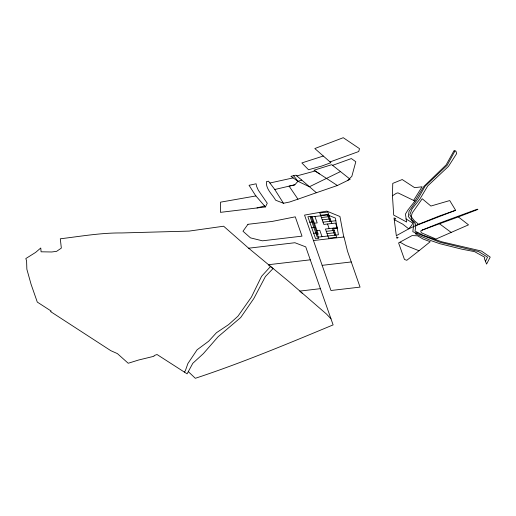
<?xml version="1.0" encoding="UTF-8"?>
<svg xmlns="http://www.w3.org/2000/svg" width="516" height="516" viewBox="0 0 516 516"><rect width="100%" height="100%" fill="white"/><g stroke="black" fill="none" stroke-linecap="round" stroke-linejoin="round"><path stroke-width="0.77" d="M417.818 232.432L415.174 233.761L431.402 240.779L439.787 243.687L461.859 249.176L474.533 251.634L484.834 257.31L484.389 258.639L486.588 264.082L490.2 257.11L481.447 251.047L441.87 241.817L423.133 235.251L415.032 231.091L415.825 225.64L414.974 222.699L411.794 219.693L411.078 216.649L412.31 212.824L422.23 198.757L430.899 206.045L449.726 200.563L455.622 210.283L439.148 216.075L418.566 224.267L414.438 220.835L409.788 214.856L412.129 208.761L419.779 199.247L427.79 185.857L448.449 166.404L456.666 153.568L455.905 151.143L454.035 150.627L446.121 164.888L423.933 186.386L414.922 201.04L407.879 210.064L405.441 214.082L406.634 222.009L393.695 215.088L392.457 195.79L392.76 183.386L402.196 179.542L414.619 187.656L422.062 186.786L413.613 200.408M485.388 261.651L487.543 257.123L478.558 251.55L440.238 242.327L412.813 231.729L413.929 223.093L408.279 216.488L409.078 211.25L418.334 198.196L425.068 186.199L447.211 165.236L455.002 150.891M188.327 371.643L195.332 378.299L195.816 378.131C242.397 362.735 287.799 343.733 333.11 324.899L330.988 318.836L326.615 314.173L289.27 281.865L248.635 248.202L223.634 226.214L189.108 231.097L121.75 232.955C101.052 232.735 80.741 236.334 60.295 238.792L61.34 248.106L56.618 251.344L51.703 251.982L41.087 251.802L40.77 248.002L35.598 252.427L25.8 258.574L26.593 260.806L26.858 269.249L31.102 284.361L37.294 302.092L51.226 311.103L50.439 311.49L110.805 350.674L117.409 353.615L128.213 363.258L138.617 360.013L154.013 356.266L154.065 355.563L157.038 354.518L187.095 373.842L192.79 363.309L203.369 353.615L218.087 336.761L240.688 317.546L253.859 298.474L265.385 276.582L272.977 268.623L268.326 264.734L310.284 259.825M265.411 206.948L267.275 203.259L258.31 190.217L256.587 186.353L256.091 183.786L249.041 185.289L255.555 195.525L265.411 206.948L220.455 212.353L220.525 202.169L255.904 195.932M184.347 372.075L185.309 370.83L187.901 363.522L197.086 349.803L208.619 341.263L216.462 332.717L228.582 324.629L237.934 316.237L251.447 297.042L261.573 276.305L270.494 266.54M316.385 192.726L297.958 199.17L289.102 186.147L294.836 184.805L297.938 181.297L301.763 180.097L316.385 192.726L337.38 185.502L350.164 179.252L331.743 164.681L313.947 170.235L337.38 185.502M347.5 180.606L351.841 176.33L355.808 161.727L351.344 158.567L332.588 165.352M419.031 250.75L430.234 241.714L423.114 239.043L417.567 235.812L412.078 235.586L398.591 242.913L404.473 259.464L406.795 260.296L419.031 250.75L405.776 245.474L400.119 242.23M392.457 195.79L396.314 193.3L397.933 192.855L414.922 201.04M422.217 230.084L420.65 231.013L421.359 232.774L435.962 239.043L468.515 224.86L458.331 216.907L422.217 230.084L439.258 223.196L477.3 209.186L477.9 209.444L458.331 216.907M405.866 218.881L412.794 223.035L411.716 225.266L408.724 228.852L402.803 224.196L394.237 219.635L395.817 218.687L394.018 217.913L396.333 235.683L408.724 228.852L418.566 224.267M340.489 171.564L309.387 186.766L297.938 181.297L290.927 176.324L295.945 175.176L301.763 180.097M415.825 225.64L455.622 210.283M330.021 161.921L358.717 151.543L359.497 148.653L343.256 137.701L314.818 148.544L330.898 162.688L321.784 166.029L308.516 169.751L301.854 162.933L323.313 156.019M297.958 199.17L289.515 202.033L283.458 203.272L275.667 200.227C272.351 194.319 265.663 189.114 266.417 181.632L268.52 181.193L274.783 189.501L283.458 203.272M257 207.961L264.585 205.91M296.823 175.917L315.128 170.996L319.675 173.937M274.783 189.501L294.836 184.805M269.894 183.012L293.133 177.891M248.635 248.202L294.907 242.726L305.736 246.874L330.988 318.836M320.61 215.256L328.569 214.321M321.416 217.552L329.376 216.617M322.223 219.848L330.182 218.913M309.813 222.254L312.993 221.886M323.029 222.144L330.988 221.216M314.405 223.235L317.192 222.912L314.934 216.475M335.832 220.732L329.924 221.422L327.666 214.985M311.748 227.769L314.934 227.395M316.979 230.588L319.772 230.265L322.023 236.676M337.225 228.22L332.504 228.769L334.755 235.186M326.254 231.336L334.213 230.4M313.683 233.284L316.869 232.91M316.314 234.464L318.256 234.238L312.148 216.804M327.06 233.632L335.019 232.697M320.397 288.67L299.79 291.089L302.466 293.443M313.476 240.546L344.03 236.986L347.5 251.189L360.052 287.115L330.962 290.502L304.543 215.101L326.751 211.096L339.947 216.501L343.759 237.018M322.158 265.34L351.267 261.954M439.484 223.75L451.184 232.439M293.604 175.711L297.938 181.297M331.794 223.512L327.763 212.024L319.804 212.953L323.835 224.441L335.51 223.073L337.122 227.672L325.448 229.033L328.673 238.224L336.632 237.296L333.407 228.104M327.55 224.009L329.163 228.601M247.957 224.305L242.984 231.233L250.492 237.876L262.438 240.817L302.008 236.141L295.262 216.83L272.08 221.448L247.957 224.305M397.978 237.631L397.01 238.34L396.507 236.889L397.978 237.631M311.058 216.372L307.878 216.746L315.618 238.798L318.804 238.424L311.058 216.372M327.789 214.972L310.193 217.03L317.282 237.231L338.438 234.761L335.335 218.062L327.789 214.972"/></g></svg>
